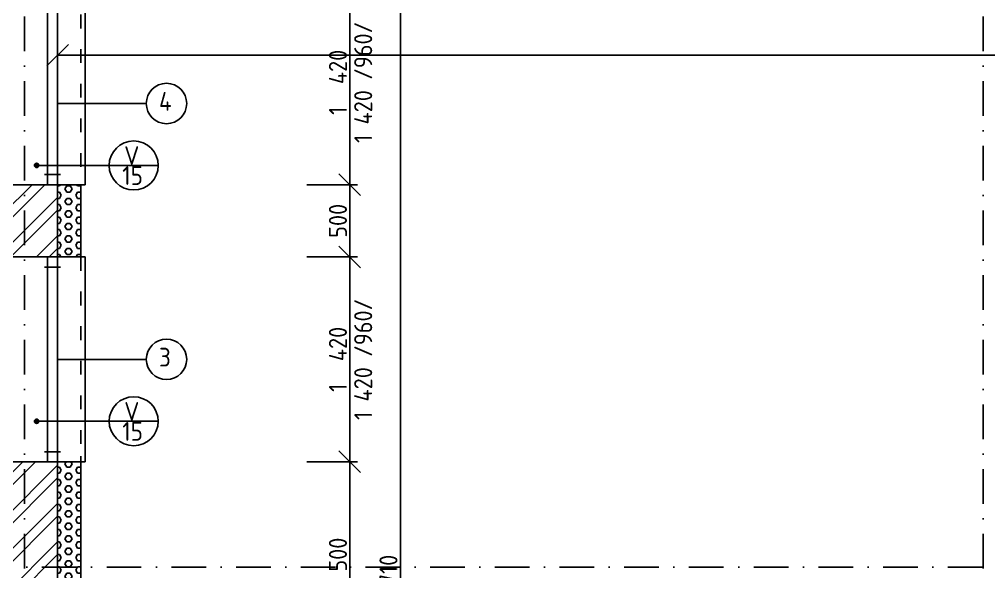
# Model space of a CAD drawing. Extents: x 4511820 to 5180432, y -1526536 to -944957.
# Drawn here: x 5109347 to 5116060, y -1130065 to -1126238 of the extents above; entities that cross this region are included whole.
import ezdxf

# ---------------------------------------------------------------- set-up
doc = ezdxf.new("R2010")
doc.units = 0
doc.header["$MEASUREMENT"] = 0
doc.linetypes.add('ACAD_ISO03W100', pattern=[30, 12, -18])
doc.linetypes.add('BODKOCIARKOVANA_3', pattern=[5.6, 3, -1.3, 0, -1.3])
doc.layers.get('0').update_dxf_attribs({"linetype": 'CONTINUOUS'})
doc.layers.get('Defpoints').update_dxf_attribs({"color": 61, "linetype": 'CONTINUOUS'})
for name, color, linetype in [('KÓTY', 4, 'CONTINUOUS'), ('MÚRY', 1, 'CONTINUOUS'), ('OKNÁ', 143, 'CONTINUOUS'), ('osi', 253, 'CONTINUOUS'), ('TENKÁ', 7, 'CONTINUOUS'), ('ŠRAFY', 82, 'CONTINUOUS')]:
    doc.layers.add(name, color=color, linetype=linetype)
doc.styles.add('STYLE1', font='isocp.shx')
doc.dimstyles.new('STANDARD-50', dxfattribs={"dimtxt": 125, "dimasz": 150, "dimexe": 10, "dimexo": 200, "dimgap": 20, "dimtad": 1, "dimdsep": 46, "dimlunit": 6, "dimtxsty": 'STYLE1', "dimblk1": 'OBLIQUE', "dimblk2": 'OBLIQUE', "dimsah": 1, "dimcen": 2.5, "dimse1": 1, "dimse2": 1, "dimadec": 0, "dimazin": 0, "dimtfac": 1, "dimtmove": 1, "dimatfit": 3, "dimldrblk": 'OBLIQUE', "dimfxl": 1, "dimtolj": 1, "dimtzin": 0, "dimarcsym": 0})
pattern_1 = [(45, (584112, 91563.12), (-132.5825215, 132.5825215), []), (45, (584200.39, 91563.12), (-132.5825215, 132.5825215), [])]

# ---------------------------------------------------------------- blocks, each defined once
blk = doc.blocks.new('_OBLIQUE')
at = {"color": 0, "linetype": 'ByBlock'}
blk.add_line((-0.5, -0.5), (0.5, 0.5), dxfattribs=at)
blk = doc.blocks.new('*D12625')
at = {"layer": 'Defpoints', "color": 0}
for p in [(5109612.5, -1122298.2), (5142602.5, -1123738.2), (5142602.5, -1126486.1)]:
    blk.add_point(p, dxfattribs=at)
at = {"layer": 'KÓTY', "color": 0, "lineweight": -2}
blk.add_line((5109612.5, -1126486.1), (5142602.5, -1126486.1), dxfattribs=at)
at = {"layer": 'KÓTY', "color": 0, "linetype": 'ByBlock', "lineweight": -2, "xscale": 150, "yscale": 150, "zscale": 150, "rotation": 180}
blk.add_blockref('_OBLIQUE', (5109612.5, -1126486.1), dxfattribs=at)
at = {"layer": 'KÓTY', "color": 0, "linetype": 'ByBlock', "lineweight": -2, "xscale": 150, "yscale": 150, "zscale": 150}
blk.add_blockref('_OBLIQUE', (5142602.5, -1126486.1), dxfattribs=at)
at = {"layer": 'KÓTY', "color": 0, "insert": (5126107.5, -1126403.6), "char_height": 125, "attachment_point": 5, "style": 'STYLE1'}
blk.add_mtext('\\A1;32ﾠ990', dxfattribs=at)
blk = doc.blocks.new('*D12681')
at = {"layer": 'Defpoints', "color": 0}
for p in [(5111986, -1123844.2), (5112270.5, -1123844.2), (5109260.5, -1136554.2)]:
    blk.add_point(p, dxfattribs=at)
at = {"layer": 'KÓTY', "color": 0, "lineweight": -2}
blk.add_line((5111986, -1136554.2), (5111986, -1123844.2), dxfattribs=at)
at = {"layer": 'KÓTY', "color": 0, "linetype": 'ByBlock', "lineweight": -2, "xscale": 150, "yscale": 150, "zscale": 150}
for p, rotation in [((5111986, -1123844.2), 90), ((5111986, -1136554.2), 270)]:
    blk.add_blockref('_OBLIQUE', p, dxfattribs=dict(at, rotation=rotation))
at = {"layer": 'KÓTY', "color": 0, "insert": (5111903.5, -1130199.2), "char_height": 125, "attachment_point": 5, "rotation": 90, "style": 'STYLE1'}
blk.add_mtext('\\A1;12ﾠ710', dxfattribs=at)
blk = doc.blocks.new('*D12687')
at = {"layer": 'Defpoints', "color": 0}
for p in [(5109232.5, -1129304.2), (5111636, -1129304.2), (5109232.5, -1130804.2)]:
    blk.add_point(p, dxfattribs=at)
at = {"layer": 'KÓTY', "color": 0, "lineweight": -2}
blk.add_line((5111636, -1130804.2), (5111636, -1129304.2), dxfattribs=at)
at = {"layer": 'KÓTY', "color": 0, "linetype": 'ByBlock', "lineweight": -2, "xscale": 150, "yscale": 150, "zscale": 150}
for p, rotation in [((5111636, -1129304.2), 90), ((5111636, -1130804.2), 270)]:
    blk.add_blockref('_OBLIQUE', p, dxfattribs=dict(at, rotation=rotation))
at = {"layer": 'KÓTY', "color": 0, "insert": (5111553.5, -1130054.2), "char_height": 125, "attachment_point": 5, "rotation": 90, "style": 'STYLE1'}
blk.add_mtext('\\A1;1ﾠ500', dxfattribs=at)
blk = doc.blocks.new('*D12688')
at = {"layer": 'Defpoints', "color": 0}
for p in [(5109612.5, -1127884.2), (5111636, -1127884.2), (5109612.5, -1129304.2)]:
    blk.add_point(p, dxfattribs=at)
at = {"layer": 'KÓTY', "color": 0, "lineweight": -2}
blk.add_line((5111636, -1129304.2), (5111636, -1127884.2), dxfattribs=at)
at = {"layer": 'KÓTY', "color": 0, "linetype": 'ByBlock', "lineweight": -2, "xscale": 150, "yscale": 150, "zscale": 150}
for p, rotation in [((5111636, -1127884.2), 90), ((5111636, -1129304.2), 270)]:
    blk.add_blockref('_OBLIQUE', p, dxfattribs=dict(at, rotation=rotation))
at = {"layer": 'KÓTY', "color": 0, "insert": (5111553.5, -1128594.2), "char_height": 125, "attachment_point": 5, "rotation": 90, "style": 'STYLE1'}
blk.add_mtext('\\A1;1ﾠ420', dxfattribs=at)
blk = doc.blocks.new('*D12689')
at = {"layer": 'Defpoints', "color": 0}
for p in [(5109612.5, -1127384.2), (5109612.5, -1127884.2), (5111636, -1127884.2)]:
    blk.add_point(p, dxfattribs=at)
at = {"layer": 'KÓTY', "color": 0, "lineweight": -2}
blk.add_line((5111636, -1127384.2), (5111636, -1127884.2), dxfattribs=at)
at = {"layer": 'KÓTY', "color": 0, "linetype": 'ByBlock', "lineweight": -2, "xscale": 150, "yscale": 150, "zscale": 150}
for p, rotation in [((5111636, -1127384.2), 90), ((5111636, -1127884.2), 270)]:
    blk.add_blockref('_OBLIQUE', p, dxfattribs=dict(at, rotation=rotation))
at = {"layer": 'KÓTY', "color": 0, "insert": (5111553.5, -1127634.2), "char_height": 125, "attachment_point": 5, "rotation": 90, "style": 'STYLE1'}
blk.add_mtext('\\A1;500', dxfattribs=at)
blk = doc.blocks.new('*D12690')
at = {"layer": 'Defpoints', "color": 0}
for p in [(5109502.5, -1125964.2), (5109502.5, -1127384.2), (5111636, -1127384.2)]:
    blk.add_point(p, dxfattribs=at)
at = {"layer": 'KÓTY', "color": 0, "lineweight": -2}
blk.add_line((5111636, -1125964.2), (5111636, -1127384.2), dxfattribs=at)
at = {"layer": 'KÓTY', "color": 0, "linetype": 'ByBlock', "lineweight": -2, "xscale": 150, "yscale": 150, "zscale": 150}
for p, rotation in [((5111636, -1125964.2), 90), ((5111636, -1127384.2), 270)]:
    blk.add_blockref('_OBLIQUE', p, dxfattribs=dict(at, rotation=rotation))
at = {"layer": 'KÓTY', "color": 0, "insert": (5111553.5, -1126674.2), "char_height": 125, "attachment_point": 5, "rotation": 90, "style": 'STYLE1'}
blk.add_mtext('\\A1;1ﾠ420', dxfattribs=at)

msp = doc.modelspace()

# ---------------------------------------------------------------- hatches: boundary and pattern name
at = {"layer": 'TENKÁ'}
h = msp.add_hatch(color=256, dxfattribs=at)
h.dxf.hatch_style = 1
h.paths.add_polyline_path([(5109481.827, -1127250.457, 2.41421356), (5109466.827, -1127265.457, 0.41421356)])
h = msp.add_hatch(color=256, dxfattribs=at)
h.dxf.hatch_style = 1
h.paths.add_polyline_path([(5109481.827, -1129023.457, 2.41421356), (5109466.827, -1129038.457, 0.41421356)])
at = {"layer": 'ŠRAFY'}
h = msp.add_hatch(dxfattribs=at)
h.set_pattern_fill('ANSI32', color=256, scale=500)
h.set_pattern_definition(pattern_1)
h.paths.add_polyline_path([(5109542.5, -1127884.191), (5109612.5, -1127884.191), (5109612.5, -1127384.191), (5109542.5, -1127384.191), (5109232.5, -1127384.191), (5109232.5, -1127884.191)])
h = msp.add_hatch(dxfattribs=at)
h.set_pattern_fill('HEX', color=256, scale=200)
h.paths.add_polyline_path([(5109612.5, -1127384.191), (5109612.5, -1127884.191), (5109772.5, -1127884.191), (5109772.5, -1127384.191)])
h = msp.add_hatch(dxfattribs=at)
h.set_pattern_fill('ANSI32', color=256, scale=500)
h.set_pattern_definition(pattern_1)
h.paths.add_polyline_path([(5109612.5, -1129304.191), (5109542.5, -1129304.191), (5109232.5, -1129304.191), (5109232.5, -1129884.191), (5109232.5, -1130184.191), (5109232.5, -1130804.191), (5109542.5, -1130804.191), (5109612.5, -1130804.191)])
h = msp.add_hatch(dxfattribs=at)
h.set_pattern_fill('HEX', color=256, scale=200)
h.paths.add_polyline_path([(5109612.5, -1130804.191), (5109772.5, -1130804.191), (5109772.5, -1129304.191), (5109612.5, -1129304.191)])

# ---------------------------------------------------------------- linework, layer by layer
at = {"layer": 'KÓTY', "ltscale": 25}
for p, q in [((5111689.403, -1127384.191), (5111339.403, -1127384.191)), ((5111689.403, -1127884.191), (5111339.403, -1127884.191)), ((5111689.403, -1129304.191), (5111339.403, -1129304.191))]:
    msp.add_line(p, q, dxfattribs=at)
at = {"layer": 'MÚRY'}
for p, q in [((5109232.5, -1127384.191), (5109772.5, -1127384.191)), ((5109772.5, -1127384.191), (5109772.5, -1127884.191)), ((5109232.5, -1127884.191), (5109772.5, -1127884.191)), ((5109232.5, -1129304.191), (5109772.5, -1129304.191)), ((5109772.5, -1129264.191), (5109772.5, -1130804.191))]:
    msp.add_line(p, q, dxfattribs=at)
at = {"layer": 'OKNÁ', "ltscale": 0.25}
for p, q in [((5109542.5, -1125964.191), (5109542.5, -1127384.191)), ((5109612.5, -1125964.191), (5109612.5, -1127384.191)), ((5110226.354, -1126821.191), (5109612.5, -1126821.191)), ((5109522.5, -1127314.191), (5109632.5, -1127314.191)), ((5109522.5, -1127314.191), (5109632.5, -1127314.191)), ((5109542.5, -1127884.191), (5109542.5, -1129304.191)), ((5109612.5, -1127884.191), (5109612.5, -1129304.191)), ((5109522.5, -1127954.191), (5109632.5, -1127954.191)), ((5109522.5, -1127954.191), (5109632.5, -1127954.191)), ((5110226.354, -1128594.191), (5109612.5, -1128594.191)), ((5109522.5, -1129234.191), (5109632.5, -1129234.191)), ((5109522.5, -1129234.191), (5109632.5, -1129234.191))]:
    msp.add_line(p, q, dxfattribs=at)
for centre in [(5110366.354, -1126821.191), (5110366.354, -1128594.191)]:
    msp.add_circle(centre, 140, dxfattribs=at)
at = {"layer": 'osi', "linetype": 'BODKOCIARKOVANA_3', "ltscale": 80}
for p, q in [((5109382.5, -1109191.097), (5109382.5, -1141119)), ((5116022.5, -1109191.097), (5116022.5, -1141119)), ((5157242.5, -1130034.191), (5093572.5, -1130034.191))]:
    msp.add_line(p, q, dxfattribs=at)
at = {"layer": 'TENKÁ', "linetype": 'ACAD_ISO03W100', "ltscale": 8}
for p, q in [((5109772.5, -1125964.191), (5109772.5, -1127384.191)), ((5109772.5, -1127884.191), (5109772.5, -1129304.191))]:
    msp.add_line(p, q, dxfattribs=at)
at = {"layer": 'TENKÁ', "ltscale": 0.25}
for p, q in [((5109802.5, -1125964.191), (5109802.5, -1127384.191)), ((5109466.827, -1127250.457), (5109969.229, -1127250.457)), ((5110309.229, -1127250.457), (5109969.229, -1127250.457)), ((5109772.5, -1127384.191), (5109802.5, -1127384.191)), ((5109772.5, -1127884.191), (5109802.5, -1127884.191)), ((5109802.5, -1127884.191), (5109802.5, -1129304.191)), ((5109466.827, -1129023.457), (5109969.229, -1129023.457)), ((5110309.229, -1129023.457), (5109969.229, -1129023.457)), ((5109772.5, -1129304.191), (5109802.5, -1129304.191))]:
    msp.add_line(p, q, dxfattribs=at)
at = {"layer": 'TENKÁ'}
for p, q in [((5109612.5, -1127384.191), (5109612.5, -1127884.191)), ((5109612.5, -1129264.191), (5109612.5, -1130804.191))]:
    msp.add_line(p, q, dxfattribs=at)
at = {"layer": 'TENKÁ', "ltscale": 0.25}
for centre in [(5110139.229, -1127250.457), (5110139.229, -1129023.457)]:
    msp.add_circle(centre, 170, dxfattribs=at)
at = {"layer": 'TENKÁ'}
for centre in [(5109466.827, -1127250.457), (5109466.827, -1129023.457)]:
    msp.add_circle(centre, 15, dxfattribs=at)

# ---------------------------------------------------------------- texts
at = {"layer": 'KÓTY', "char_height": 125, "attachment_point": 5, "rotation": 90, "style": 'STYLE1'}
for insert in [(5111728.457, -1126674.191), (5111728.457, -1128594.191)]:
    msp.add_mtext('\\A1;1 420 /960/', dxfattribs=dict(at, insert=insert))
at = {"layer": 'TENKÁ', "style": 'STYLE1'}
for s, p in [('4', (5110314.323, -1126871.191)), ('V', (5110073.199, -1127246.957)), ('15', (5110059.699, -1127385.594)), ('3', (5110314.323, -1128644.191)), ('V', (5110073.199, -1129019.957)), ('15', (5110059.699, -1129158.594))]:
    msp.add_text(s, height=130, dxfattribs=at).set_placement(p)

# ---------------------------------------------------------------- dimensions: what is measured, and where the dimension line sits
at = {"layer": 'KÓTY'}
dim = msp.add_linear_dim(base=(5142602.5, -1126486.146), p1=(5109612.5, -1122298.191), p2=(5142602.5, -1123738.191), dimstyle='STANDARD-50', dxfattribs=at)
dim.commit()
dim.dimension.update_dxf_attribs({"geometry": '*D12625', "text_midpoint": (5126107.5, -1126403.604)})
for base, p1, p2, picture, middle in [((5111986, -1123844.191), (5109260.5, -1136554.191), (5112270.5, -1123844.191), '*D12681', (5111903.457, -1130199.191)), ((5111636, -1127384.191), (5109502.5, -1125964.191), (5109502.5, -1127384.191), '*D12690', (5111553.457, -1126674.191)), ((5111636, -1127884.191), (5109612.5, -1127384.191), (5109612.5, -1127884.191), '*D12689', (5111553.5, -1127634.191)), ((5111636, -1127884.191), (5109612.5, -1129304.191), (5109612.5, -1127884.191), '*D12688', (5111553.457, -1128594.191)), ((5111636, -1129304.191), (5109232.5, -1130804.191), (5109232.5, -1129304.191), '*D12687', (5111553.457, -1130054.191))]:
    dim = msp.add_linear_dim(base=base, p1=p1, p2=p2, angle=90, dimstyle='STANDARD-50', dxfattribs=at)
    dim.commit()
    dim.dimension.update_dxf_attribs({"geometry": picture, "text_midpoint": middle})

doc.saveas('drawing.dxf')
